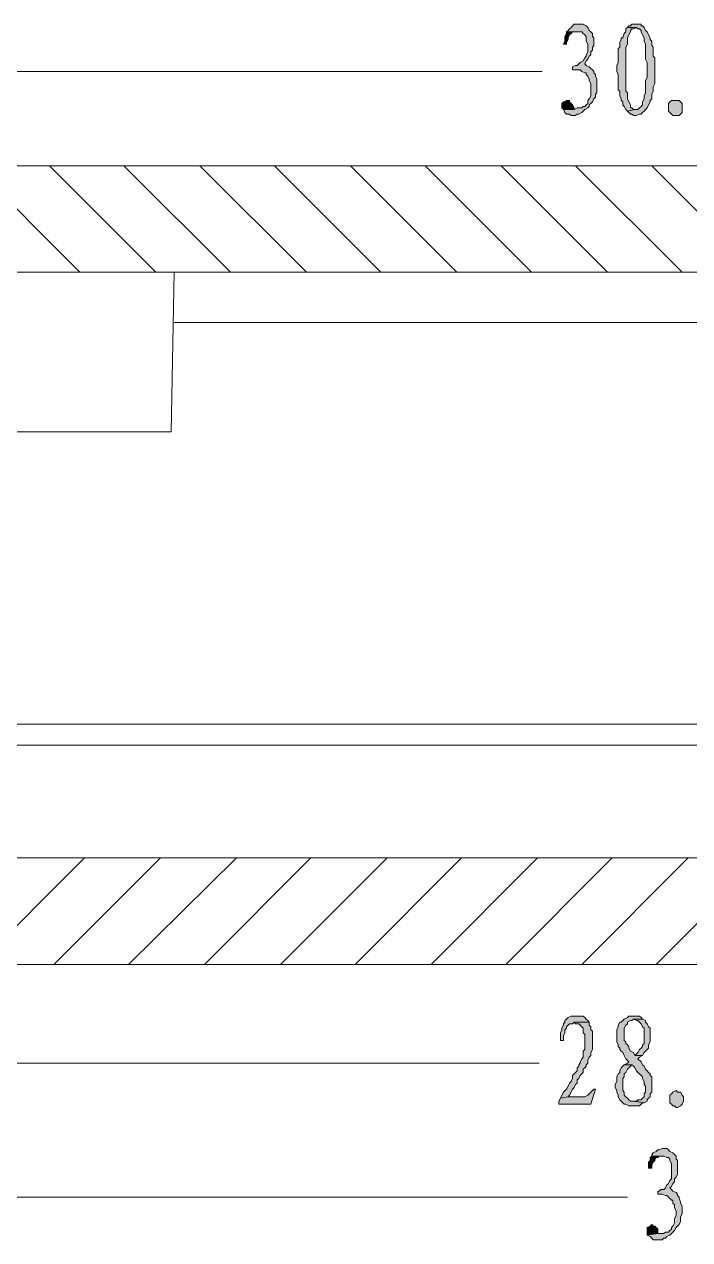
# Model space of a CAD drawing. Header units: millimetres. Extents: x 0 to 282, y 0 to 196.
# Drawn here: x 76.31 to 94.83, y 24.64 to 58.46 of the extents above; entities that cross this region are included whole.
import ezdxf

# ---------------------------------------------------------------- set-up
doc = ezdxf.new("R2010")
doc.units = ezdxf.units.MM

msp = doc.modelspace()

# ---------------------------------------------------------------- hatches: boundary and pattern name
h = msp.add_hatch(color=42)
h.dxf.hatch_style = 2
h.paths.add_polyline_path([(91.736227, 58.462227), (91.693894, 58.462227), (91.609227, 58.462227), (91.566894, 58.419894), (91.524561, 58.377561), (91.482227, 58.335227), (91.439894, 58.292894), (91.397561, 58.250561), (91.693894, 58.250561), (91.778561, 58.250561), (91.820894, 58.250561), (91.863227, 58.208228), (91.905561, 58.165894), (91.947894, 58.123561), (91.947894, 58.081227), (91.947894, 57.996561), (91.990227, 57.911894), (91.990227, 57.827227), (91.990227, 57.784894), (91.990227, 57.700227), (91.947894, 57.615561), (91.947894, 57.573228), (91.905561, 57.530894), (91.863227, 57.446227), (91.778561, 57.403894), (91.736227, 57.361561), (91.693894, 57.319227), (91.651561, 57.319227), (91.566894, 57.276894), (91.566894, 57.192227), (91.651561, 57.192227), (91.736227, 57.192227), (91.778561, 57.192227), (91.820894, 57.149894), (91.905561, 57.107561), (91.947894, 57.107561), (91.947894, 57.065228), (91.990227, 57.022894), (92.032561, 56.938227), (92.032561, 56.895894), (92.074894, 56.811228), (92.074894, 56.768894), (92.074894, 56.684227), (92.074894, 56.599561), (92.074894, 56.514894), (92.074894, 56.472561), (92.032561, 56.387894), (91.990227, 56.345561), (91.990227, 56.260894), (91.947894, 56.218561), (91.905561, 56.176227), (91.863227, 56.176227), (91.820894, 56.133894), (91.736227, 56.133894), (91.693894, 56.133894), (91.609227, 56.091561), (91.312894, 56.091561), (91.355227, 56.006894), (91.397561, 55.964561), (91.482227, 55.964561), (91.524561, 55.922228), (91.609227, 55.922228), (91.651561, 55.922228), (91.693894, 55.964561), (91.736227, 55.964561), (91.820894, 56.006894), (91.863227, 56.049227), (91.905561, 56.091561), (91.990227, 56.133894), (92.032561, 56.176227), (92.032561, 56.218561), (92.074894, 56.260894), (92.117227, 56.303227), (92.159561, 56.387894), (92.201894, 56.430228), (92.201894, 56.514894), (92.244227, 56.557227), (92.244227, 56.641894), (92.244227, 56.684227), (92.244227, 56.811228), (92.244227, 56.853561), (92.244227, 56.938227), (92.201894, 57.022894), (92.201894, 57.065228), (92.159561, 57.107561), (92.159561, 57.149894), (92.117227, 57.192227), (92.074894, 57.234561), (92.032561, 57.276894), (91.947894, 57.319227), (91.905561, 57.361561), (91.947894, 57.446227), (91.990227, 57.488561), (92.032561, 57.573228), (92.074894, 57.615561), (92.074894, 57.700227), (92.117227, 57.742561), (92.117227, 57.827227), (92.159561, 57.869561), (92.159561, 57.911894), (92.159561, 57.996561), (92.159561, 58.081227), (92.117227, 58.123561), (92.117227, 58.208228), (92.074894, 58.250561), (92.032561, 58.292894), (91.990227, 58.377561), (91.947894, 58.419894), (91.863227, 58.462227), (91.820894, 58.462227)])
h = msp.add_hatch(color=42)
h.dxf.hatch_style = 2
h.paths.add_polyline_path([(91.397561, 58.250561), (91.397561, 58.208228), (91.355227, 58.123561), (91.355227, 58.081227), (91.355227, 57.996561), (91.312894, 57.911894), (91.397561, 57.911894), (91.397561, 57.954228), (91.439894, 58.038894), (91.439894, 58.081227), (91.482227, 58.165894), (91.524561, 58.208228), (91.566894, 58.250561), (91.651561, 58.250561), (91.693894, 58.250561)])
h = msp.add_hatch(color=42)
h.dxf.hatch_style = 2
h.paths.add_polyline_path([(93.090894, 58.377561), (93.048561, 58.335227), (93.048561, 58.250561), (93.006227, 58.208228), (92.963894, 58.081227), (92.921561, 58.081227), (92.921561, 58.038894), (92.879227, 57.954228), (92.879227, 57.911894), (92.879227, 57.827227), (92.836894, 57.784894), (92.836894, 57.700227), (92.836894, 57.615561), (92.836894, 57.530894), (92.836894, 57.488561), (92.836894, 57.403894), (92.794561, 57.319227), (92.794561, 57.192227), (92.794561, 57.149894), (92.836894, 57.065228), (92.836894, 56.980561), (92.836894, 56.895894), (92.836894, 56.811228), (92.836894, 56.726561), (92.836894, 56.641894), (92.879227, 56.599561), (92.879227, 56.514894), (92.879227, 56.472561), (92.921561, 56.387894), (92.921561, 56.345561), (92.963894, 56.303227), (92.963894, 56.218561), (93.006227, 56.176227), (93.048561, 56.091561), (93.090894, 56.049227), (93.302561, 56.091561), (93.260227, 56.091561), (93.217894, 56.133894), (93.175561, 56.133894), (93.175561, 56.218561), (93.133227, 56.303227), (93.090894, 56.387894), (93.090894, 56.430228), (93.090894, 56.514894), (93.090894, 56.557227), (93.048561, 56.599561), (93.048561, 56.684227), (93.048561, 56.768894), (93.048561, 56.853561), (93.048561, 56.938227), (93.048561, 57.022894), (93.048561, 57.107561), (93.048561, 57.192227), (93.048561, 57.276894), (93.048561, 57.361561), (93.048561, 57.488561), (93.048561, 57.530894), (93.048561, 57.615561), (93.048561, 57.700227), (93.048561, 57.784894), (93.048561, 57.827227), (93.090894, 57.911894), (93.090894, 57.954228), (93.090894, 58.038894), (93.090894, 58.081227), (93.133227, 58.165894), (93.175561, 58.250561), (93.175561, 58.292894), (93.217894, 58.335227), (93.260227, 58.335227), (93.344894, 58.377561)])
h = msp.add_hatch(color=42)
h.dxf.hatch_style = 2
h.paths.add_polyline_path([(93.344894, 58.462227), (93.260227, 58.462227), (93.217894, 58.462227), (93.175561, 58.419894), (93.133227, 58.419894), (93.090894, 58.377561), (93.344894, 58.377561), (93.387227, 58.335227), (93.429561, 58.335227), (93.471894, 58.292894), (93.471894, 58.250561), (93.514227, 58.165894), (93.556561, 58.081227), (93.556561, 58.038894), (93.556561, 57.996561), (93.598894, 57.911894), (93.598894, 57.869561), (93.598894, 57.784894), (93.598894, 57.700227), (93.598894, 57.657894), (93.598894, 57.573228), (93.598894, 57.488561), (93.641227, 57.403894), (93.641227, 57.319227), (93.641227, 57.192227), (93.641227, 57.065228), (93.641227, 56.980561), (93.598894, 56.895894), (93.598894, 56.811228), (93.598894, 56.726561), (93.598894, 56.684227), (93.598894, 56.599561), (93.598894, 56.557227), (93.556561, 56.472561), (93.556561, 56.430228), (93.556561, 56.387894), (93.514227, 56.303227), (93.514227, 56.218561), (93.471894, 56.176227), (93.429561, 56.133894), (93.387227, 56.091561), (93.302561, 56.091561), (93.090894, 56.049227), (93.133227, 56.006894), (93.175561, 55.964561), (93.217894, 55.964561), (93.260227, 55.922228), (93.344894, 55.922228), (93.429561, 55.964561), (93.471894, 55.964561), (93.514227, 56.006894), (93.556561, 56.049227), (93.598894, 56.091561), (93.641227, 56.133894), (93.683561, 56.218561), (93.725894, 56.303227), (93.725894, 56.345561), (93.768227, 56.387894), (93.768227, 56.472561), (93.768227, 56.514894), (93.810561, 56.599561), (93.810561, 56.641894), (93.810561, 56.726561), (93.852894, 56.811228), (93.852894, 56.853561), (93.852894, 56.938227), (93.852894, 57.022894), (93.852894, 57.107561), (93.852894, 57.192227), (93.852894, 57.234561), (93.852894, 57.361561), (93.852894, 57.446227), (93.852894, 57.530894), (93.810561, 57.573228), (93.810561, 57.657894), (93.810561, 57.742561), (93.810561, 57.827227), (93.768227, 57.869561), (93.768227, 57.954228), (93.768227, 57.996561), (93.725894, 58.038894), (93.725894, 58.081227), (93.683561, 58.165894), (93.641227, 58.250561), (93.598894, 58.292894), (93.556561, 58.377561), (93.514227, 58.419894), (93.471894, 58.419894), (93.471894, 58.462227), (93.387227, 58.462227)])
h = msp.add_hatch(color=42)
h.dxf.hatch_style = 2
h.paths.add_polyline_path([(91.397561, 56.345561), (91.355227, 56.303227), (91.312894, 56.303227), (91.270561, 56.260894), (91.270561, 56.176227), (91.270561, 56.133894), (91.312894, 56.091561), (91.609227, 56.091561), (91.609227, 56.133894), (91.566894, 56.218561), (91.524561, 56.260894), (91.482227, 56.303227), (91.482227, 56.345561)])
h = msp.add_hatch(color=42)
h.dxf.hatch_style = 2
h.paths.add_polyline_path([(94.530227, 55.922228), (94.487894, 55.922228), (94.403227, 55.922228), (94.360894, 55.922228), (94.318561, 55.964561), (94.276227, 56.006894), (94.233894, 56.049227), (94.233894, 56.091561), (94.233894, 56.176227), (94.233894, 56.260894), (94.276227, 56.303227), (94.318561, 56.345561), (94.360894, 56.345561), (94.403227, 56.345561), (94.487894, 56.345561), (94.530227, 56.345561), (94.572561, 56.303227), (94.614894, 56.260894), (94.614894, 56.176227), (94.614894, 56.133894), (94.614894, 56.091561), (94.614894, 56.006894), (94.572561, 55.964561)])
h = msp.add_hatch(color=42)
h.dxf.hatch_style = 2
h.paths.add_polyline_path([(91.693894, 30.860894), (91.651561, 30.860894), (91.566894, 30.860894), (91.524561, 30.860894), (91.439894, 30.818561), (91.397561, 30.776227), (91.355227, 30.733894), (91.355227, 30.691561), (91.312894, 30.649227), (91.312894, 30.606894), (91.270561, 30.522228), (91.270561, 30.479894), (91.228227, 30.395228), (91.228227, 30.310561), (91.228227, 30.183561), (91.312894, 30.183561), (91.312894, 30.268227), (91.312894, 30.310561), (91.355227, 30.395228), (91.355227, 30.479894), (91.397561, 30.522228), (91.397561, 30.564561), (91.439894, 30.606894), (91.482227, 30.649227), (91.566894, 30.649227), (91.609227, 30.691561), (92.032561, 30.691561), (91.990227, 30.733894), (91.947894, 30.776227), (91.905561, 30.818561), (91.863227, 30.860894), (91.778561, 30.860894)])
h = msp.add_hatch(color=42)
h.dxf.hatch_style = 2
h.paths.add_polyline_path([(93.302561, 30.860894), (93.217894, 30.860894), (93.175561, 30.860894), (93.133227, 30.860894), (93.090894, 30.818561), (93.006227, 30.776227), (92.963894, 30.733894), (92.921561, 30.691561), (92.879227, 30.691561), (92.836894, 30.606894), (92.836894, 30.564561), (92.794561, 30.479894), (92.794561, 30.395228), (92.794561, 30.352894), (92.794561, 30.310561), (92.794561, 30.183561), (92.794561, 30.141227), (92.836894, 30.056561), (92.836894, 30.014228), (92.879227, 29.971894), (92.879227, 29.929561), (92.921561, 29.887227), (92.963894, 29.844894), (93.006227, 29.760227), (93.048561, 29.675561), (93.133227, 29.590894), (93.090894, 29.548561), (93.006227, 29.506227), (93.217894, 29.506227), (93.260227, 29.463894), (93.302561, 29.421561), (93.344894, 29.336894), (93.387227, 29.294561), (93.429561, 29.252228), (93.471894, 29.209894), (93.514227, 29.167561), (93.514227, 29.125227), (93.556561, 29.040561), (93.556561, 28.955894), (93.598894, 28.913561), (93.598894, 28.828894), (93.598894, 28.744227), (93.556561, 28.701894), (93.556561, 28.617227), (93.514227, 28.574894), (93.471894, 28.532561), (93.387227, 28.532561), (93.344894, 28.490228), (93.260227, 28.490228), (93.556561, 28.447894), (93.641227, 28.490228), (93.641227, 28.532561), (93.683561, 28.574894), (93.725894, 28.617227), (93.725894, 28.701894), (93.768227, 28.744227), (93.768227, 28.828894), (93.768227, 28.913561), (93.768227, 28.955894), (93.768227, 29.040561), (93.768227, 29.125227), (93.768227, 29.167561), (93.725894, 29.209894), (93.725894, 29.252228), (93.683561, 29.294561), (93.641227, 29.336894), (93.598894, 29.379228), (93.556561, 29.463894), (93.514227, 29.506227), (93.471894, 29.590894), (93.387227, 29.675561), (93.429561, 29.717894), (93.514227, 29.760227), (93.302561, 29.760227), (93.260227, 29.844894), (93.175561, 29.887227), (93.133227, 29.971894), (93.133227, 30.014228), (93.090894, 30.056561), (93.048561, 30.098894), (93.048561, 30.141227), (93.006227, 30.183561), (93.006227, 30.268227), (93.006227, 30.310561), (93.006227, 30.395228), (93.006227, 30.479894), (93.006227, 30.522228), (93.048561, 30.606894), (93.090894, 30.649227), (93.090894, 30.691561), (93.175561, 30.733894), (93.217894, 30.733894), (93.260227, 30.776227), (93.514227, 30.776227), (93.471894, 30.818561), (93.429561, 30.860894), (93.387227, 30.860894), (93.344894, 30.860894)])
h = msp.add_hatch(color=42)
h.dxf.hatch_style = 2
h.paths.add_polyline_path([(92.032561, 30.691561), (91.609227, 30.691561), (91.651561, 30.649227), (91.736227, 30.649227), (91.778561, 30.606894), (91.820894, 30.564561), (91.863227, 30.522228), (91.863227, 30.479894), (91.863227, 30.395228), (91.905561, 30.352894), (91.905561, 30.268227), (91.905561, 30.183561), (91.905561, 30.098894), (91.905561, 30.014228), (91.905561, 29.929561), (91.863227, 29.887227), (91.863227, 29.802561), (91.863227, 29.717894), (91.820894, 29.675561), (91.778561, 29.590894), (91.778561, 29.548561), (91.736227, 29.506227), (91.736227, 29.463894), (91.693894, 29.421561), (91.693894, 29.336894), (91.651561, 29.294561), (91.609227, 29.252228), (91.566894, 29.209894), (91.566894, 29.125227), (91.524561, 29.040561), (91.482227, 28.998227), (91.439894, 28.913561), (91.397561, 28.828894), (91.312894, 28.744227), (91.270561, 28.659561), (91.228227, 28.574894), (91.439894, 28.617227), (91.482227, 28.659561), (91.524561, 28.744227), (91.566894, 28.828894), (91.609227, 28.871227), (91.651561, 28.955894), (91.693894, 28.998227), (91.693894, 29.082894), (91.736227, 29.125227), (91.778561, 29.209894), (91.820894, 29.252228), (91.863227, 29.294561), (91.863227, 29.379228), (91.905561, 29.421561), (91.947894, 29.463894), (91.947894, 29.506227), (91.990227, 29.548561), (91.990227, 29.633227), (92.032561, 29.717894), (92.074894, 29.760227), (92.074894, 29.844894), (92.117227, 29.929561), (92.117227, 29.971894), (92.117227, 30.056561), (92.117227, 30.098894), (92.117227, 30.183561), (92.117227, 30.268227), (92.117227, 30.352894), (92.117227, 30.437561), (92.074894, 30.479894), (92.074894, 30.564561), (92.032561, 30.606894)])
h = msp.add_hatch(color=42)
h.dxf.hatch_style = 2
h.paths.add_polyline_path([(93.514227, 30.776227), (93.260227, 30.776227), (93.344894, 30.733894), (93.387227, 30.733894), (93.429561, 30.691561), (93.471894, 30.649227), (93.514227, 30.564561), (93.556561, 30.522228), (93.556561, 30.437561), (93.556561, 30.352894), (93.556561, 30.310561), (93.556561, 30.225894), (93.556561, 30.183561), (93.556561, 30.098894), (93.514227, 30.056561), (93.514227, 30.014228), (93.471894, 29.971894), (93.429561, 29.929561), (93.387227, 29.844894), (93.302561, 29.760227), (93.514227, 29.760227), (93.556561, 29.844894), (93.598894, 29.887227), (93.641227, 29.929561), (93.683561, 29.971894), (93.683561, 30.014228), (93.683561, 30.056561), (93.725894, 30.141227), (93.725894, 30.183561), (93.725894, 30.268227), (93.725894, 30.352894), (93.725894, 30.395228), (93.725894, 30.437561), (93.725894, 30.522228), (93.683561, 30.564561), (93.641227, 30.649227), (93.598894, 30.691561), (93.598894, 30.733894)])
h = msp.add_hatch(color=42)
h.dxf.hatch_style = 2
h.paths.add_polyline_path([(93.006227, 29.506227), (92.963894, 29.463894), (92.921561, 29.421561), (92.879227, 29.336894), (92.879227, 29.294561), (92.836894, 29.252228), (92.794561, 29.167561), (92.794561, 29.125227), (92.794561, 29.040561), (92.752227, 28.955894), (92.752227, 28.913561), (92.752227, 28.871227), (92.794561, 28.786561), (92.794561, 28.744227), (92.836894, 28.659561), (92.836894, 28.617227), (92.879227, 28.532561), (92.921561, 28.490228), (92.963894, 28.447894), (93.006227, 28.405561), (93.048561, 28.405561), (93.133227, 28.363228), (93.175561, 28.363228), (93.260227, 28.363228), (93.302561, 28.363228), (93.344894, 28.363228), (93.429561, 28.363228), (93.471894, 28.405561), (93.514227, 28.447894), (93.556561, 28.447894), (93.260227, 28.490228), (93.217894, 28.490228), (93.175561, 28.490228), (93.133227, 28.532561), (93.090894, 28.574894), (93.048561, 28.617227), (93.006227, 28.659561), (93.006227, 28.744227), (92.963894, 28.786561), (92.963894, 28.871227), (92.963894, 28.955894), (92.963894, 28.998227), (92.963894, 29.040561), (92.963894, 29.125227), (93.006227, 29.167561), (93.006227, 29.209894), (93.006227, 29.252228), (93.048561, 29.294561), (93.090894, 29.379228), (93.133227, 29.421561), (93.217894, 29.506227)])
h = msp.add_hatch(color=42)
h.dxf.hatch_style = 2
h.paths.add_polyline_path([(92.201894, 28.828894), (92.159561, 28.828894), (92.117227, 28.786561), (92.074894, 28.744227), (92.032561, 28.701894), (91.990227, 28.659561), (91.905561, 28.617227), (91.439894, 28.617227), (91.228227, 28.574894), (91.185894, 28.490228), (91.185894, 28.405561), (92.074894, 28.405561)])
h = msp.add_hatch(color=42)
h.dxf.hatch_style = 2
h.paths.add_polyline_path([(94.572561, 28.363228), (94.487894, 28.320894), (94.445561, 28.320894), (94.403227, 28.363228), (94.360894, 28.363228), (94.318561, 28.405561), (94.276227, 28.447894), (94.276227, 28.532561), (94.276227, 28.574894), (94.276227, 28.659561), (94.318561, 28.701894), (94.360894, 28.744227), (94.445561, 28.786561), (94.487894, 28.744227), (94.530227, 28.744227), (94.572561, 28.744227), (94.614894, 28.659561), (94.657227, 28.617227), (94.657227, 28.574894), (94.657227, 28.490228), (94.614894, 28.405561)])
h = msp.add_hatch(color=42)
h.dxf.hatch_style = 2
h.paths.add_polyline_path([(94.106894, 27.177894), (94.064561, 27.177894), (93.979894, 27.135561), (93.937561, 27.135561), (93.895227, 27.093228), (93.810561, 27.050894), (93.768227, 27.008561), (93.768227, 26.966228), (94.064561, 26.966228), (94.106894, 26.966228), (94.191561, 26.923894), (94.233894, 26.923894), (94.276227, 26.881561), (94.276227, 26.839227), (94.318561, 26.754561), (94.318561, 26.712227), (94.318561, 26.627561), (94.318561, 26.542894), (94.318561, 26.500561), (94.318561, 26.415894), (94.318561, 26.331227), (94.276227, 26.288894), (94.233894, 26.204228), (94.191561, 26.161894), (94.149227, 26.077227), (94.106894, 26.034894), (94.022228, 26.034894), (93.979894, 25.992561), (93.937561, 25.992561), (93.937561, 25.907894), (94.022228, 25.907894), (94.064561, 25.907894), (94.149227, 25.865561), (94.191561, 25.865561), (94.233894, 25.823228), (94.276227, 25.780894), (94.318561, 25.738561), (94.360894, 25.738561), (94.360894, 25.653894), (94.403227, 25.611561), (94.403227, 25.526894), (94.445561, 25.442227), (94.445561, 25.357561), (94.445561, 25.315228), (94.403227, 25.230561), (94.403227, 25.145894), (94.403227, 25.103561), (94.360894, 25.018894), (94.318561, 24.976561), (94.318561, 24.934227), (94.276227, 24.891894), (94.233894, 24.849667), (94.149227, 24.849667), (94.106894, 24.807333), (94.022228, 24.807333), (93.937561, 24.807333), (93.641227, 24.765), (93.725894, 24.722667), (93.768227, 24.680333), (93.810561, 24.638), (93.895227, 24.638), (93.979894, 24.638), (94.022228, 24.638), (94.064561, 24.638), (94.106894, 24.680333), (94.149227, 24.680333), (94.191561, 24.722667), (94.276227, 24.765), (94.318561, 24.807333), (94.403227, 24.891894), (94.445561, 24.976561), (94.487894, 25.018894), (94.530227, 25.061228), (94.572561, 25.145894), (94.572561, 25.188228), (94.572561, 25.272894), (94.614894, 25.357561), (94.614894, 25.399894), (94.614894, 25.484561), (94.614894, 25.569227), (94.572561, 25.653894), (94.572561, 25.696227), (94.530227, 25.780894), (94.530227, 25.823228), (94.487894, 25.865561), (94.487894, 25.907894), (94.445561, 25.950228), (94.360894, 25.992561), (94.318561, 26.034894), (94.276227, 26.077227), (94.318561, 26.119561), (94.360894, 26.204228), (94.403227, 26.246561), (94.403227, 26.331227), (94.445561, 26.373561), (94.487894, 26.458227), (94.487894, 26.500561), (94.487894, 26.585227), (94.487894, 26.627561), (94.487894, 26.669894), (94.487894, 26.754561), (94.487894, 26.839227), (94.445561, 26.881561), (94.445561, 26.966228), (94.403227, 27.008561), (94.360894, 27.050894), (94.276227, 27.093228), (94.233894, 27.135561), (94.191561, 27.177894), (94.149227, 27.177894)])
h = msp.add_hatch(color=42)
h.dxf.hatch_style = 2
h.paths.add_polyline_path([(93.768227, 26.966228), (93.725894, 26.923894), (93.725894, 26.839227), (93.683561, 26.796894), (93.683561, 26.712227), (93.683561, 26.627561), (93.768227, 26.627561), (93.768227, 26.712227), (93.810561, 26.796894), (93.852894, 26.839227), (93.852894, 26.881561), (93.895227, 26.923894), (93.937561, 26.923894), (93.979894, 26.966228), (94.064561, 26.966228)])
h = msp.add_hatch(color=42)
h.dxf.hatch_style = 2
h.paths.add_polyline_path([(93.768227, 25.061228), (93.725894, 25.018894), (93.641227, 24.976561), (93.641227, 24.934227), (93.641227, 24.891894), (93.641227, 24.849667), (93.641227, 24.765), (93.937561, 24.807333), (93.937561, 24.849667), (93.937561, 24.934227), (93.895227, 24.976561), (93.852894, 25.018894), (93.810561, 25.018894)])

# ---------------------------------------------------------------- linework, layer by layer
at = {"color": 42, "lineweight": 0}
for points in [[(91.736227, 58.462227), (91.693894, 58.462227), (91.609227, 58.462227), (91.566894, 58.419894), (91.524561, 58.377561), (91.482227, 58.335227), (91.439894, 58.292894), (91.397561, 58.250561), (91.693894, 58.250561), (91.778561, 58.250561), (91.820894, 58.250561), (91.863227, 58.208228), (91.905561, 58.165894), (91.947894, 58.123561), (91.947894, 58.081227), (91.947894, 57.996561), (91.990227, 57.911894), (91.990227, 57.827227), (91.990227, 57.784894), (91.990227, 57.700227), (91.947894, 57.615561), (91.947894, 57.573228), (91.905561, 57.530894), (91.863227, 57.446227), (91.778561, 57.403894), (91.736227, 57.361561), (91.693894, 57.319227), (91.651561, 57.319227), (91.566894, 57.276894), (91.566894, 57.192227), (91.651561, 57.192227), (91.736227, 57.192227), (91.778561, 57.192227), (91.820894, 57.149894), (91.905561, 57.107561), (91.947894, 57.107561), (91.947894, 57.065228), (91.990227, 57.022894), (92.032561, 56.938227), (92.032561, 56.895894), (92.074894, 56.811228), (92.074894, 56.768894), (92.074894, 56.684227), (92.074894, 56.599561), (92.074894, 56.514894), (92.074894, 56.472561), (92.032561, 56.387894), (91.990227, 56.345561), (91.990227, 56.260894), (91.947894, 56.218561), (91.905561, 56.176227), (91.863227, 56.176227), (91.820894, 56.133894), (91.736227, 56.133894), (91.693894, 56.133894), (91.609227, 56.091561), (91.312894, 56.091561), (91.355227, 56.006894), (91.397561, 55.964561), (91.482227, 55.964561), (91.524561, 55.922228), (91.609227, 55.922228), (91.651561, 55.922228), (91.693894, 55.964561), (91.736227, 55.964561), (91.820894, 56.006894), (91.863227, 56.049227), (91.905561, 56.091561), (91.990227, 56.133894), (92.032561, 56.176227), (92.032561, 56.218561), (92.074894, 56.260894), (92.117227, 56.303227), (92.159561, 56.387894), (92.201894, 56.430228), (92.201894, 56.514894), (92.244227, 56.557227), (92.244227, 56.641894), (92.244227, 56.684227), (92.244227, 56.811228), (92.244227, 56.853561), (92.244227, 56.938227), (92.201894, 57.022894), (92.201894, 57.065228), (92.159561, 57.107561), (92.159561, 57.149894), (92.117227, 57.192227), (92.074894, 57.234561), (92.032561, 57.276894), (91.947894, 57.319227), (91.905561, 57.361561), (91.947894, 57.446227), (91.990227, 57.488561), (92.032561, 57.573228), (92.074894, 57.615561), (92.074894, 57.700227), (92.117227, 57.742561), (92.117227, 57.827227), (92.159561, 57.869561), (92.159561, 57.911894), (92.159561, 57.996561), (92.159561, 58.081227), (92.117227, 58.123561), (92.117227, 58.208228), (92.074894, 58.250561), (92.032561, 58.292894), (91.990227, 58.377561), (91.947894, 58.419894), (91.863227, 58.462227), (91.820894, 58.462227)], [(91.397561, 58.250561), (91.397561, 58.208228), (91.355227, 58.123561), (91.355227, 58.081227), (91.355227, 57.996561), (91.312894, 57.911894), (91.397561, 57.911894), (91.397561, 57.954228), (91.439894, 58.038894), (91.439894, 58.081227), (91.482227, 58.165894), (91.524561, 58.208228), (91.566894, 58.250561), (91.651561, 58.250561), (91.693894, 58.250561)], [(93.090894, 58.377561), (93.048561, 58.335227), (93.048561, 58.250561), (93.006227, 58.208228), (92.963894, 58.081227), (92.921561, 58.081227), (92.921561, 58.038894), (92.879227, 57.954228), (92.879227, 57.911894), (92.879227, 57.827227), (92.836894, 57.784894), (92.836894, 57.700227), (92.836894, 57.615561), (92.836894, 57.530894), (92.836894, 57.488561), (92.836894, 57.403894), (92.794561, 57.319227), (92.794561, 57.192227), (92.794561, 57.149894), (92.836894, 57.065228), (92.836894, 56.980561), (92.836894, 56.895894), (92.836894, 56.811228), (92.836894, 56.726561), (92.836894, 56.641894), (92.879227, 56.599561), (92.879227, 56.514894), (92.879227, 56.472561), (92.921561, 56.387894), (92.921561, 56.345561), (92.963894, 56.303227), (92.963894, 56.218561), (93.006227, 56.176227), (93.048561, 56.091561), (93.090894, 56.049227), (93.302561, 56.091561), (93.260227, 56.091561), (93.217894, 56.133894), (93.175561, 56.133894), (93.175561, 56.218561), (93.133227, 56.303227), (93.090894, 56.387894), (93.090894, 56.430228), (93.090894, 56.514894), (93.090894, 56.557227), (93.048561, 56.599561), (93.048561, 56.684227), (93.048561, 56.768894), (93.048561, 56.853561), (93.048561, 56.938227), (93.048561, 57.022894), (93.048561, 57.107561), (93.048561, 57.192227), (93.048561, 57.276894), (93.048561, 57.361561), (93.048561, 57.488561), (93.048561, 57.530894), (93.048561, 57.615561), (93.048561, 57.700227), (93.048561, 57.784894), (93.048561, 57.827227), (93.090894, 57.911894), (93.090894, 57.954228), (93.090894, 58.038894), (93.090894, 58.081227), (93.133227, 58.165894), (93.175561, 58.250561), (93.175561, 58.292894), (93.217894, 58.335227), (93.260227, 58.335227), (93.344894, 58.377561)], [(93.344894, 58.462227), (93.260227, 58.462227), (93.217894, 58.462227), (93.175561, 58.419894), (93.133227, 58.419894), (93.090894, 58.377561), (93.344894, 58.377561), (93.387227, 58.335227), (93.429561, 58.335227), (93.471894, 58.292894), (93.471894, 58.250561), (93.514227, 58.165894), (93.556561, 58.081227), (93.556561, 58.038894), (93.556561, 57.996561), (93.598894, 57.911894), (93.598894, 57.869561), (93.598894, 57.784894), (93.598894, 57.700227), (93.598894, 57.657894), (93.598894, 57.573228), (93.598894, 57.488561), (93.641227, 57.403894), (93.641227, 57.319227), (93.641227, 57.192227), (93.641227, 57.065228), (93.641227, 56.980561), (93.598894, 56.895894), (93.598894, 56.811228), (93.598894, 56.726561), (93.598894, 56.684227), (93.598894, 56.599561), (93.598894, 56.557227), (93.556561, 56.472561), (93.556561, 56.430228), (93.556561, 56.387894), (93.514227, 56.303227), (93.514227, 56.218561), (93.471894, 56.176227), (93.429561, 56.133894), (93.387227, 56.091561), (93.302561, 56.091561), (93.090894, 56.049227), (93.133227, 56.006894), (93.175561, 55.964561), (93.217894, 55.964561), (93.260227, 55.922228), (93.344894, 55.922228), (93.429561, 55.964561), (93.471894, 55.964561), (93.514227, 56.006894), (93.556561, 56.049227), (93.598894, 56.091561), (93.641227, 56.133894), (93.683561, 56.218561), (93.725894, 56.303227), (93.725894, 56.345561), (93.768227, 56.387894), (93.768227, 56.472561), (93.768227, 56.514894), (93.810561, 56.599561), (93.810561, 56.641894), (93.810561, 56.726561), (93.852894, 56.811228), (93.852894, 56.853561), (93.852894, 56.938227), (93.852894, 57.022894), (93.852894, 57.107561), (93.852894, 57.192227), (93.852894, 57.234561), (93.852894, 57.361561), (93.852894, 57.446227), (93.852894, 57.530894), (93.810561, 57.573228), (93.810561, 57.657894), (93.810561, 57.742561), (93.810561, 57.827227), (93.768227, 57.869561), (93.768227, 57.954228), (93.768227, 57.996561), (93.725894, 58.038894), (93.725894, 58.081227), (93.683561, 58.165894), (93.641227, 58.250561), (93.598894, 58.292894), (93.556561, 58.377561), (93.514227, 58.419894), (93.471894, 58.419894), (93.471894, 58.462227), (93.387227, 58.462227)], [(91.397561, 56.345561), (91.355227, 56.303227), (91.312894, 56.303227), (91.270561, 56.260894), (91.270561, 56.176227), (91.270561, 56.133894), (91.312894, 56.091561), (91.609227, 56.091561), (91.609227, 56.133894), (91.566894, 56.218561), (91.524561, 56.260894), (91.482227, 56.303227), (91.482227, 56.345561)], [(94.530227, 55.922228), (94.487894, 55.922228), (94.403227, 55.922228), (94.360894, 55.922228), (94.318561, 55.964561), (94.276227, 56.006894), (94.233894, 56.049227), (94.233894, 56.091561), (94.233894, 56.176227), (94.233894, 56.260894), (94.276227, 56.303227), (94.318561, 56.345561), (94.360894, 56.345561), (94.403227, 56.345561), (94.487894, 56.345561), (94.530227, 56.345561), (94.572561, 56.303227), (94.614894, 56.260894), (94.614894, 56.176227), (94.614894, 56.133894), (94.614894, 56.091561), (94.614894, 56.006894), (94.572561, 55.964561)], [(91.693894, 30.860894), (91.651561, 30.860894), (91.566894, 30.860894), (91.524561, 30.860894), (91.439894, 30.818561), (91.397561, 30.776227), (91.355227, 30.733894), (91.355227, 30.691561), (91.312894, 30.649227), (91.312894, 30.606894), (91.270561, 30.522228), (91.270561, 30.479894), (91.228227, 30.395228), (91.228227, 30.310561), (91.228227, 30.183561), (91.312894, 30.183561), (91.312894, 30.268227), (91.312894, 30.310561), (91.355227, 30.395228), (91.355227, 30.479894), (91.397561, 30.522228), (91.397561, 30.564561), (91.439894, 30.606894), (91.482227, 30.649227), (91.566894, 30.649227), (91.609227, 30.691561), (92.032561, 30.691561), (91.990227, 30.733894), (91.947894, 30.776227), (91.905561, 30.818561), (91.863227, 30.860894), (91.778561, 30.860894)], [(93.302561, 30.860894), (93.217894, 30.860894), (93.175561, 30.860894), (93.133227, 30.860894), (93.090894, 30.818561), (93.006227, 30.776227), (92.963894, 30.733894), (92.921561, 30.691561), (92.879227, 30.691561), (92.836894, 30.606894), (92.836894, 30.564561), (92.794561, 30.479894), (92.794561, 30.395228), (92.794561, 30.352894), (92.794561, 30.310561), (92.794561, 30.183561), (92.794561, 30.141227), (92.836894, 30.056561), (92.836894, 30.014228), (92.879227, 29.971894), (92.879227, 29.929561), (92.921561, 29.887227), (92.963894, 29.844894), (93.006227, 29.760227), (93.048561, 29.675561), (93.133227, 29.590894), (93.090894, 29.548561), (93.006227, 29.506227), (93.217894, 29.506227), (93.260227, 29.463894), (93.302561, 29.421561), (93.344894, 29.336894), (93.387227, 29.294561), (93.429561, 29.252228), (93.471894, 29.209894), (93.514227, 29.167561), (93.514227, 29.125227), (93.556561, 29.040561), (93.556561, 28.955894), (93.598894, 28.913561), (93.598894, 28.828894), (93.598894, 28.744227), (93.556561, 28.701894), (93.556561, 28.617227), (93.514227, 28.574894), (93.471894, 28.532561), (93.387227, 28.532561), (93.344894, 28.490228), (93.260227, 28.490228), (93.556561, 28.447894), (93.641227, 28.490228), (93.641227, 28.532561), (93.683561, 28.574894), (93.725894, 28.617227), (93.725894, 28.701894), (93.768227, 28.744227), (93.768227, 28.828894), (93.768227, 28.913561), (93.768227, 28.955894), (93.768227, 29.040561), (93.768227, 29.125227), (93.768227, 29.167561), (93.725894, 29.209894), (93.725894, 29.252228), (93.683561, 29.294561), (93.641227, 29.336894), (93.598894, 29.379228), (93.556561, 29.463894), (93.514227, 29.506227), (93.471894, 29.590894), (93.387227, 29.675561), (93.429561, 29.717894), (93.514227, 29.760227), (93.302561, 29.760227), (93.260227, 29.844894), (93.175561, 29.887227), (93.133227, 29.971894), (93.133227, 30.014228), (93.090894, 30.056561), (93.048561, 30.098894), (93.048561, 30.141227), (93.006227, 30.183561), (93.006227, 30.268227), (93.006227, 30.310561), (93.006227, 30.395228), (93.006227, 30.479894), (93.006227, 30.522228), (93.048561, 30.606894), (93.090894, 30.649227), (93.090894, 30.691561), (93.175561, 30.733894), (93.217894, 30.733894), (93.260227, 30.776227), (93.514227, 30.776227), (93.471894, 30.818561), (93.429561, 30.860894), (93.387227, 30.860894), (93.344894, 30.860894)], [(92.032561, 30.691561), (91.609227, 30.691561), (91.651561, 30.649227), (91.736227, 30.649227), (91.778561, 30.606894), (91.820894, 30.564561), (91.863227, 30.522228), (91.863227, 30.479894), (91.863227, 30.395228), (91.905561, 30.352894), (91.905561, 30.268227), (91.905561, 30.183561), (91.905561, 30.098894), (91.905561, 30.014228), (91.905561, 29.929561), (91.863227, 29.887227), (91.863227, 29.802561), (91.863227, 29.717894), (91.820894, 29.675561), (91.778561, 29.590894), (91.778561, 29.548561), (91.736227, 29.506227), (91.736227, 29.463894), (91.693894, 29.421561), (91.693894, 29.336894), (91.651561, 29.294561), (91.609227, 29.252228), (91.566894, 29.209894), (91.566894, 29.125227), (91.524561, 29.040561), (91.482227, 28.998227), (91.439894, 28.913561), (91.397561, 28.828894), (91.312894, 28.744227), (91.270561, 28.659561), (91.228227, 28.574894), (91.439894, 28.617227), (91.482227, 28.659561), (91.524561, 28.744227), (91.566894, 28.828894), (91.609227, 28.871227), (91.651561, 28.955894), (91.693894, 28.998227), (91.693894, 29.082894), (91.736227, 29.125227), (91.778561, 29.209894), (91.820894, 29.252228), (91.863227, 29.294561), (91.863227, 29.379228), (91.905561, 29.421561), (91.947894, 29.463894), (91.947894, 29.506227), (91.990227, 29.548561), (91.990227, 29.633227), (92.032561, 29.717894), (92.074894, 29.760227), (92.074894, 29.844894), (92.117227, 29.929561), (92.117227, 29.971894), (92.117227, 30.056561), (92.117227, 30.098894), (92.117227, 30.183561), (92.117227, 30.268227), (92.117227, 30.352894), (92.117227, 30.437561), (92.074894, 30.479894), (92.074894, 30.564561), (92.032561, 30.606894)], [(93.514227, 30.776227), (93.260227, 30.776227), (93.344894, 30.733894), (93.387227, 30.733894), (93.429561, 30.691561), (93.471894, 30.649227), (93.514227, 30.564561), (93.556561, 30.522228), (93.556561, 30.437561), (93.556561, 30.352894), (93.556561, 30.310561), (93.556561, 30.225894), (93.556561, 30.183561), (93.556561, 30.098894), (93.514227, 30.056561), (93.514227, 30.014228), (93.471894, 29.971894), (93.429561, 29.929561), (93.387227, 29.844894), (93.302561, 29.760227), (93.514227, 29.760227), (93.556561, 29.844894), (93.598894, 29.887227), (93.641227, 29.929561), (93.683561, 29.971894), (93.683561, 30.014228), (93.683561, 30.056561), (93.725894, 30.141227), (93.725894, 30.183561), (93.725894, 30.268227), (93.725894, 30.352894), (93.725894, 30.395228), (93.725894, 30.437561), (93.725894, 30.522228), (93.683561, 30.564561), (93.641227, 30.649227), (93.598894, 30.691561), (93.598894, 30.733894)], [(93.006227, 29.506227), (92.963894, 29.463894), (92.921561, 29.421561), (92.879227, 29.336894), (92.879227, 29.294561), (92.836894, 29.252228), (92.794561, 29.167561), (92.794561, 29.125227), (92.794561, 29.040561), (92.752227, 28.955894), (92.752227, 28.913561), (92.752227, 28.871227), (92.794561, 28.786561), (92.794561, 28.744227), (92.836894, 28.659561), (92.836894, 28.617227), (92.879227, 28.532561), (92.921561, 28.490228), (92.963894, 28.447894), (93.006227, 28.405561), (93.048561, 28.405561), (93.133227, 28.363228), (93.175561, 28.363228), (93.260227, 28.363228), (93.302561, 28.363228), (93.344894, 28.363228), (93.429561, 28.363228), (93.471894, 28.405561), (93.514227, 28.447894), (93.556561, 28.447894), (93.260227, 28.490228), (93.217894, 28.490228), (93.175561, 28.490228), (93.133227, 28.532561), (93.090894, 28.574894), (93.048561, 28.617227), (93.006227, 28.659561), (93.006227, 28.744227), (92.963894, 28.786561), (92.963894, 28.871227), (92.963894, 28.955894), (92.963894, 28.998227), (92.963894, 29.040561), (92.963894, 29.125227), (93.006227, 29.167561), (93.006227, 29.209894), (93.006227, 29.252228), (93.048561, 29.294561), (93.090894, 29.379228), (93.133227, 29.421561), (93.217894, 29.506227)], [(92.201894, 28.828894), (92.159561, 28.828894), (92.117227, 28.786561), (92.074894, 28.744227), (92.032561, 28.701894), (91.990227, 28.659561), (91.905561, 28.617227), (91.439894, 28.617227), (91.228227, 28.574894), (91.185894, 28.490228), (91.185894, 28.405561), (92.074894, 28.405561)], [(94.572561, 28.363228), (94.487894, 28.320894), (94.445561, 28.320894), (94.403227, 28.363228), (94.360894, 28.363228), (94.318561, 28.405561), (94.276227, 28.447894), (94.276227, 28.532561), (94.276227, 28.574894), (94.276227, 28.659561), (94.318561, 28.701894), (94.360894, 28.744227), (94.445561, 28.786561), (94.487894, 28.744227), (94.530227, 28.744227), (94.572561, 28.744227), (94.614894, 28.659561), (94.657227, 28.617227), (94.657227, 28.574894), (94.657227, 28.490228), (94.614894, 28.405561)], [(94.106894, 27.177894), (94.064561, 27.177894), (93.979894, 27.135561), (93.937561, 27.135561), (93.895227, 27.093228), (93.810561, 27.050894), (93.768227, 27.008561), (93.768227, 26.966228), (94.064561, 26.966228), (94.106894, 26.966228), (94.191561, 26.923894), (94.233894, 26.923894), (94.276227, 26.881561), (94.276227, 26.839227), (94.318561, 26.754561), (94.318561, 26.712227), (94.318561, 26.627561), (94.318561, 26.542894), (94.318561, 26.500561), (94.318561, 26.415894), (94.318561, 26.331227), (94.276227, 26.288894), (94.233894, 26.204228), (94.191561, 26.161894), (94.149227, 26.077227), (94.106894, 26.034894), (94.022228, 26.034894), (93.979894, 25.992561), (93.937561, 25.992561), (93.937561, 25.907894), (94.022228, 25.907894), (94.064561, 25.907894), (94.149227, 25.865561), (94.191561, 25.865561), (94.233894, 25.823228), (94.276227, 25.780894), (94.318561, 25.738561), (94.360894, 25.738561), (94.360894, 25.653894), (94.403227, 25.611561), (94.403227, 25.526894), (94.445561, 25.442227), (94.445561, 25.357561), (94.445561, 25.315228), (94.403227, 25.230561), (94.403227, 25.145894), (94.403227, 25.103561), (94.360894, 25.018894), (94.318561, 24.976561), (94.318561, 24.934227), (94.276227, 24.891894), (94.233894, 24.849667), (94.149227, 24.849667), (94.106894, 24.807333), (94.022228, 24.807333), (93.937561, 24.807333), (93.641227, 24.765), (93.725894, 24.722667), (93.768227, 24.680333), (93.810561, 24.638), (93.895227, 24.638), (93.979894, 24.638), (94.022228, 24.638), (94.064561, 24.638), (94.106894, 24.680333), (94.149227, 24.680333), (94.191561, 24.722667), (94.276227, 24.765), (94.318561, 24.807333), (94.403227, 24.891894), (94.445561, 24.976561), (94.487894, 25.018894), (94.530227, 25.061228), (94.572561, 25.145894), (94.572561, 25.188228), (94.572561, 25.272894), (94.614894, 25.357561), (94.614894, 25.399894), (94.614894, 25.484561), (94.614894, 25.569227), (94.572561, 25.653894), (94.572561, 25.696227), (94.530227, 25.780894), (94.530227, 25.823228), (94.487894, 25.865561), (94.487894, 25.907894), (94.445561, 25.950228), (94.360894, 25.992561), (94.318561, 26.034894), (94.276227, 26.077227), (94.318561, 26.119561), (94.360894, 26.204228), (94.403227, 26.246561), (94.403227, 26.331227), (94.445561, 26.373561), (94.487894, 26.458227), (94.487894, 26.500561), (94.487894, 26.585227), (94.487894, 26.627561), (94.487894, 26.669894), (94.487894, 26.754561), (94.487894, 26.839227), (94.445561, 26.881561), (94.445561, 26.966228), (94.403227, 27.008561), (94.360894, 27.050894), (94.276227, 27.093228), (94.233894, 27.135561), (94.191561, 27.177894), (94.149227, 27.177894)], [(93.768227, 26.966228), (93.725894, 26.923894), (93.725894, 26.839227), (93.683561, 26.796894), (93.683561, 26.712227), (93.683561, 26.627561), (93.768227, 26.627561), (93.768227, 26.712227), (93.810561, 26.796894), (93.852894, 26.839227), (93.852894, 26.881561), (93.895227, 26.923894), (93.937561, 26.923894), (93.979894, 26.966228), (94.064561, 26.966228)], [(93.768227, 25.061228), (93.725894, 25.018894), (93.641227, 24.976561), (93.641227, 24.934227), (93.641227, 24.891894), (93.641227, 24.849667), (93.641227, 24.765), (93.937561, 24.807333), (93.937561, 24.849667), (93.937561, 24.934227), (93.895227, 24.976561), (93.852894, 25.018894), (93.810561, 25.018894)]]:
    msp.add_lwpolyline(points, close=True, dxfattribs=at)
at = {"color": 3, "lineweight": 0}
for points in [[(74.464227, 57.149894), (90.720227, 57.149894)], [(75.691894, 29.548561), (90.635561, 29.548561)], [(71.035227, 25.823228), (93.090894, 25.823228)]]:
    msp.add_lwpolyline(points, dxfattribs=at)
at = {"color": 0, "lineweight": 0}
for points in [[(73.956227, 54.525228), (115.781561, 54.525228)], [(120.819227, 36.745227), (120.226561, 50.291894), (120.184227, 50.715227), (120.099561, 51.138561), (119.972561, 51.519561), (119.845561, 51.942894), (119.633894, 52.323894), (119.422227, 52.662561), (119.125894, 53.001227), (118.871894, 53.297561), (118.533227, 53.593894), (118.194561, 53.847894), (117.813561, 54.059561), (117.432561, 54.228894), (117.051561, 54.355894), (116.628227, 54.440561), (116.204894, 54.525228), (115.781561, 54.525228), (73.956227, 54.525228)], [(69.511227, 50.291894), (68.918561, 36.745227), (71.881894, 36.745227), (72.474561, 50.164894), (72.516894, 50.418894), (72.601561, 50.715227), (72.728561, 50.969227), (72.940227, 51.180894), (73.151894, 51.350227), (73.405894, 51.477227), (73.659894, 51.561894), (73.956227, 51.561894), (115.781561, 51.561894)], [(73.956227, 51.561894), (115.781561, 51.561894)], [(80.475561, 51.561894), (80.390894, 47.116894)], [(105.621561, 50.164894), (80.475561, 50.164894)], [(80.390894, 47.116894), (74.464227, 47.116894)], [(108.584894, 38.988894), (72.686227, 38.988894)], [(117.009227, 38.988894), (116.882228, 38.988894), (116.670561, 38.946561), (116.501227, 38.819561), (116.331894, 38.607894), (116.289561, 38.396227), (116.162561, 35.263561), (73.575227, 35.263561), (73.405894, 38.396227)], [(73.405894, 38.396227), (108.542561, 38.396227)], [(68.918561, 32.300228), (120.819227, 32.300228), (120.946227, 32.300228), (121.115561, 32.342561), (121.242561, 32.427228), (121.327227, 32.511894), (121.411894, 32.638894), (121.496561, 32.765894), (121.538894, 32.892894), (121.538894, 33.062227), (121.538894, 36.067894)], [(116.162561, 35.263561), (73.575227, 35.263561)], [(120.819227, 32.300228), (68.918561, 32.300228)]]:
    msp.add_lwpolyline(points, dxfattribs=at)
at = {"color": 40, "lineweight": 0}
for points in [[(77.850894, 51.561894), (74.887561, 54.525228)], [(79.967561, 51.561894), (77.004227, 54.525228)], [(82.041894, 51.561894), (79.078561, 54.525228)], [(84.158561, 51.561894), (81.195227, 54.525228)], [(86.232894, 51.561894), (83.269561, 54.525228)], [(88.349561, 51.561894), (85.386227, 54.525228)], [(90.423894, 51.561894), (87.460561, 54.525228)], [(92.540561, 51.561894), (89.577227, 54.525228)], [(94.614894, 51.561894), (91.651561, 54.525228)], [(96.731561, 51.561894), (93.768227, 54.525228)], [(77.977894, 35.263561), (75.014561, 32.300228)], [(80.094561, 35.263561), (77.131227, 32.300228)], [(82.211227, 35.263561), (79.205561, 32.300228)], [(84.285561, 35.263561), (81.322227, 32.300228)], [(86.402227, 35.263561), (83.438894, 32.300228)], [(88.476561, 35.263561), (85.513227, 32.300228)], [(90.593227, 35.263561), (87.629894, 32.300228)], [(92.667561, 35.263561), (89.704227, 32.300228)], [(94.784227, 35.263561), (91.820894, 32.300228)], [(96.858561, 35.263561), (93.895227, 32.300228)]]:
    msp.add_lwpolyline(points, dxfattribs=at)

doc.saveas('drawing.dxf')
